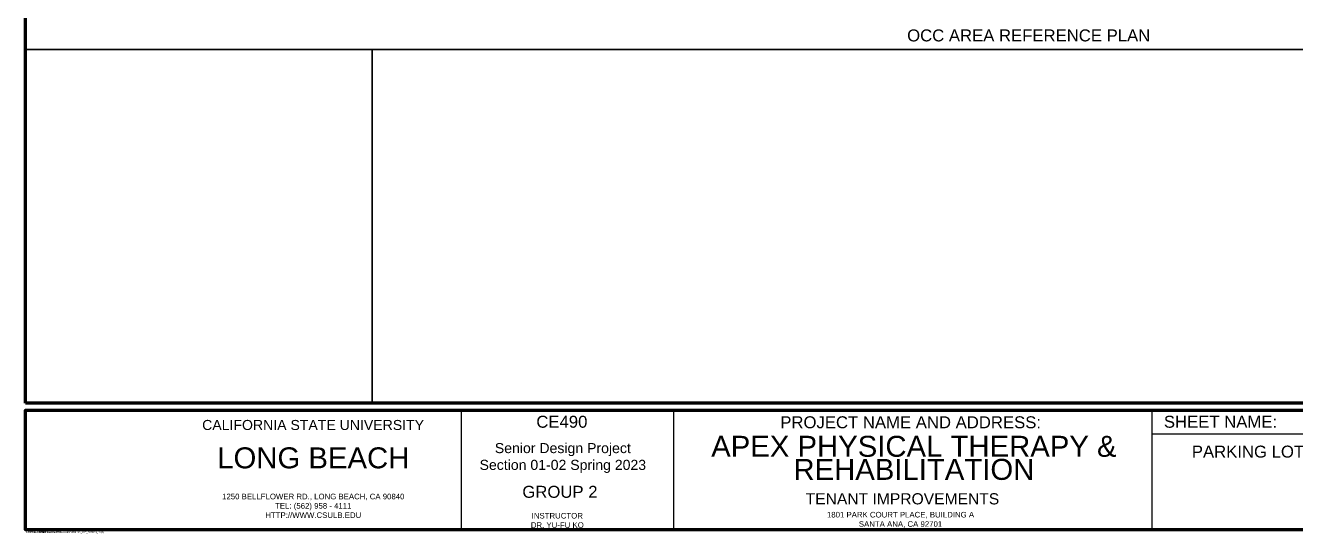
# Paper-space layout 'Layout1' of a CAD drawing. Header units: inches. Extents: x 0 to 35.9, y 0 to 23.6.
# Drawn here: x 0.02 to 22.73, y 0.02 to 9.11 of the extents above; entities that cross this region are included whole.
import ezdxf

# ---------------------------------------------------------------- set-up
doc = ezdxf.new("R2010")
doc.units = ezdxf.units.IN
doc.header["$MEASUREMENT"] = 0
doc.layers.get('0').update_dxf_attribs({"lineweight": 30})
doc.layers.add('BLOCK TEXT', color=7, linetype='Continuous')
doc.styles.add('Sheet', font='arial.ttf', dxfattribs={"height": 0.375})

# ---------------------------------------------------------------- blocks, each defined once
blk = doc.blocks.new('TITLEBLOCK ARCHD24X36')
for p, q in [((35.909, 9.014), (0.031, 9.014)), ((7.831, 0.428), (7.831, 2.566)), ((11.626, 0.428), (11.626, 2.566)), ((20.176, 0.428), (20.176, 2.566)), ((35.909, 2.138), (20.176, 2.138))]:
    blk.add_line(p, q)
at = {"ltscale": 0.125}
for points in [[(0.031, 9.014), (6.23, 9.014), (6.23, 2.691), (0.031, 2.691)], [(6.23, 9.014), (35.909, 9.014), (35.909, 2.691), (6.23, 2.691)]]:
    blk.add_lwpolyline(points, close=True, dxfattribs=at)
blk.add_lwpolyline([(6.23, 2.691), (6.23, 9.014)], dxfattribs=at)
at = {"layer": 'BLOCK TEXT', "linetype": 'ByBlock', "lineweight": 100}
for points in [[(0.031, 2.691), (0.031, 23.944), (35.909, 23.944), (35.909, 2.691)], [(35.909, 2.566), (35.909, 0.428), (0.031, 0.428), (0.031, 2.566)]]:
    blk.add_lwpolyline(points, close=True, dxfattribs=at)
at = {"style": 'Sheet'}
for s, width, insert, char_height, attachment_point in [('\\A1;OCC AREA REFERENCE PLAN', 5.40402, (17.97, 9.264), 0.21376, 5), ('CALIFORNIA STATE UNIVERSITY ', 5.25336, (5.175, 2.3), 0.18, 5), ('CE490', 5.25336, (9.166, 2.466), 0.2138, 1), ('PROJECT NAME AND ADDRESS:', 5.25336, (15.859, 2.348), 0.21376, 5), ('SHEET NAME:', 2.63324, (20.387, 2.466), 0.21376, 1), ('LONG BEACH', 5.25336, (5.178, 1.711), 0.375, 5), ('Senior Design Project\\PSection 01-02 Spring 2023', 5.25336, (9.64, 1.711), 0.18, 5), ('\\A1;PARKING LOT DESIGN', 4.61987, (20.887, 1.932), 0.21376, 1), ('GROUP 2', 5.25336, (8.916, 1.105), 0.2138, 4), ('1250 BELLFLOWER RD., LONG BEACH, CA 90840\\PTEL: (562) 958 - 4111\\PHTTP://WWW.CSULB.EDU', 5.25336, (5.178, 0.855), 0.1, 5), ('TENANT IMPROVEMENTS', 5.25336, (13.982, 0.98), 0.2, 4), ('INSTRUCTOR \\PDR. YU-FU KO', 5.25336, (9.541, 0.595), 0.1, 5), ('1801 PARK COURT PLACE, BUILDING A\\PSANTA ANA, CA 92701 ', 5.25336, (15.678, 0.605), 0.1, 5)]:
    blk.add_mtext_dynamic_manual_height_columns(s, width=width, gutter_width=1.069, heights=[0], dxfattribs=dict(at, insert=insert, char_height=char_height, attachment_point=attachment_point))
at = {"insert": (15.917, 1.711), "char_height": 0.375, "attachment_point": 5, "line_spacing_factor": 0.66, "style": 'Sheet'}
blk.add_mtext_dynamic_manual_height_columns('APEX PHYSICAL THERAPY & REHABILITATION', width=7.43407, gutter_width=1.069, heights=[0], dxfattribs=at)
at = {"ltscale": 0.125, "insert": (0.039, 0.399), "char_height": 0.03, "attachment_point": 1, "style": 'Sheet'}
blk.add_mtext('4/30/2023 3:38 PM', dxfattribs=at)
at = {"ltscale": 0.1, "insert": (0.285, 0.398), "char_height": 0.03, "attachment_point": 1, "style": 'Sheet'}
blk.add_mtext('ERIKP', dxfattribs=at)
at = {"insert": (0.413, 0.399), "char_height": 0.03, "attachment_point": 1, "style": 'Sheet'}
blk.add_mtext('April 30, 2023', dxfattribs=at)
at = {"layer": 'BLOCK TEXT', "insert": (0.099, 0.398), "char_height": 0.03, "attachment_point": 1, "rotation": 0.0625, "style": 'Sheet'}
blk.add_mtext('C:\\\\Users\\\\Valued Customer\\\\Downloads\\\\PARKING_LOT_DESIGN_10 (1)', dxfattribs=at)

psp = doc.layouts.get("Layout1")

# ---------------------------------------------------------------- block references
psp.add_blockref('TITLEBLOCK ARCHD24X36', (-0.01138, -0.33537))

doc.saveas('drawing.dxf')
